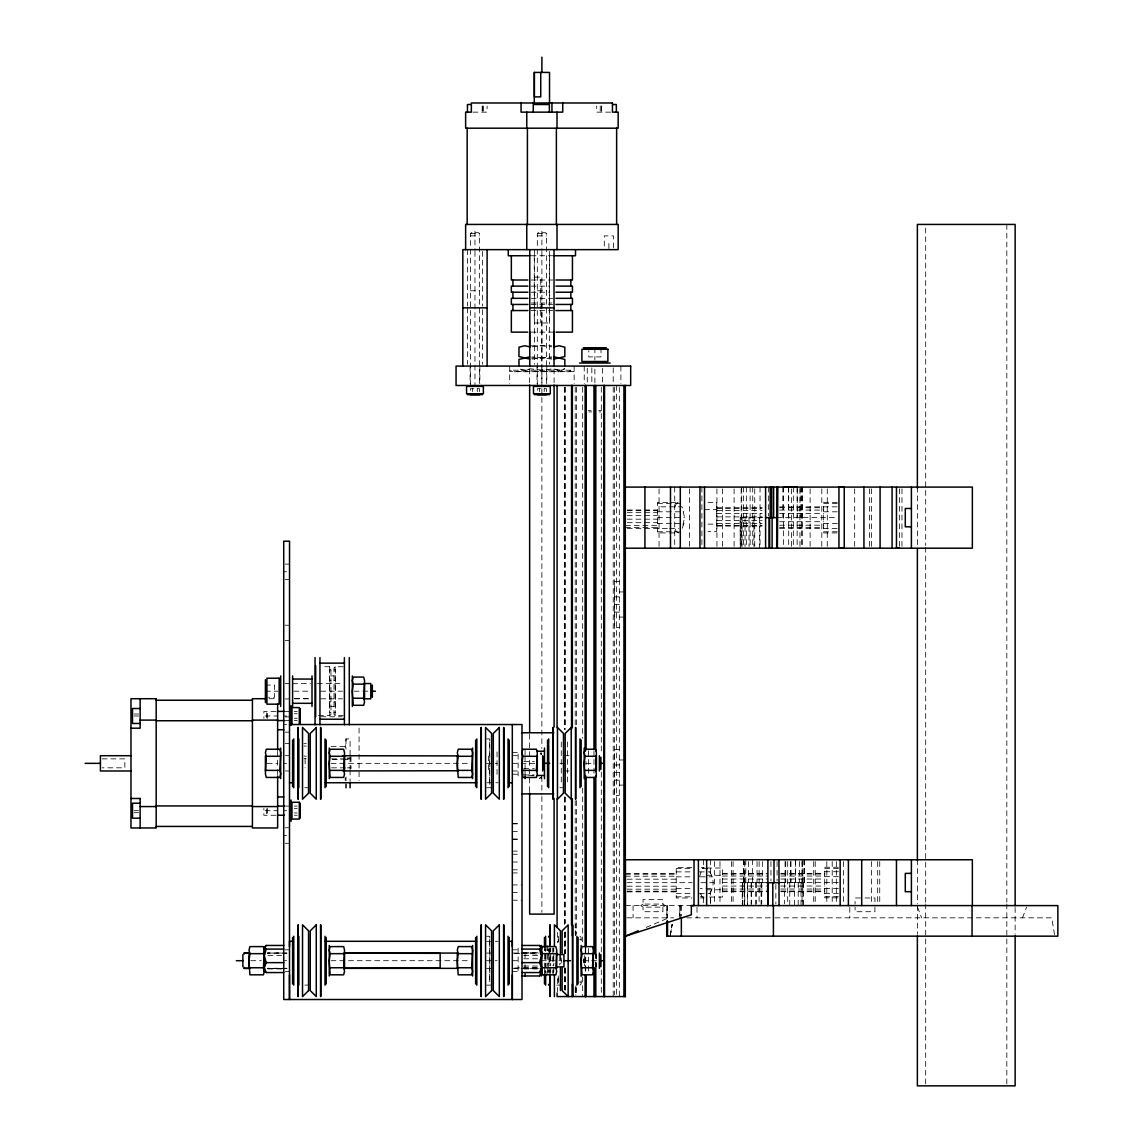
<?xml version="1.0" encoding="UTF-8"?>
<svg xmlns="http://www.w3.org/2000/svg" width="1143" height="1143" viewBox="0 0 1143 1143"><rect width="100%" height="100%" fill="white"/><g stroke="black" fill="none" stroke-linecap="round" stroke-linejoin="round"><path stroke-width="0.75" stroke-dasharray="5 3.75" d="M710.503 902.17L710.503 891.869C715.504 884.568 712.889 874.681 707.26 868.566L700.373 868.566M741.164 488.775L741.164 548.197M741.678 487.089L741.764 548.197M584.259 959.063L584.259 962.363M674.713 487.089L674.713 548.197M683.928 523.494L682.157 528.452L684.543 517.636L682.157 506.82L657.525 506.82M540.753 754.38L541.339 752.866M584.416 957.377L584.687 955.591M670.441 934.488L672.098 924.487L670.027 936.16M670.269 936.16L672.198 924.487M595.76 966.778L595.76 954.648M674.713 507.392L676.327 503.52L678.099 502.349L669.527 502.349M699.559 876.838L702.059 868.566L704.145 867.394L700.645 867.394M350.087 755.166L350.087 738.907L346.015 738.907L345.2 747.636M699.273 893.497L709.932 893.497L712.346 888.54L700.288 888.54M709.917 893.497L710.503 891.869L710.503 905.599M541.425 753.08L541.453 754.68M1022.485 917.829L1026.614 907.128M540.425 777.226L539.567 778.583L541.453 777.169M343.243 666.74L335.17 666.74L333.999 667.912L333.999 714.446L335.17 715.618L343.243 715.618M470.387 385.477L470.387 233.629L471.302 232.715L478.631 232.715L479.546 233.629L479.546 385.477M537.31 385.477L537.31 233.629L538.224 232.715L545.554 232.715L546.483 233.629L546.483 385.477M318.454 715.618L329.755 715.618L330.941 714.446L330.941 667.912L329.755 666.74L321.683 666.74M579.958 985.152L581.144 983.98L581.144 975.836M643.038 904.07L640.737 905.599L643.038 907.128L662.897 907.128L665.183 905.599L662.897 904.07L643.038 904.07L643.038 899.498L662.897 899.498L662.897 904.07M676.327 503.52L678.099 502.349M669.527 532.924L678.099 532.924L679.871 531.752M561.756 370.203L564.828 368.775L559.098 370.203L553.355 368.775L541.896 370.203L530.423 368.775L524.694 370.203L518.965 368.775L522.037 370.203M646.209 927.387L666.912 918.615L666.912 905.599L666.983 917.829M527.409 369.861L528.852 369.418M532.038 346.843L541.896 345.757L551.755 346.843M532.038 359.059L551.755 356.902M303.952 743.693L306.253 743.593M514.664 968.007L539.31 967.421M286.936 968.292L267.333 968.321L286.907 968.35M472.902 112.143L487.089 112.143L487.089 106.042M610.691 112.143L596.703 112.143L596.703 106.042M470.387 233.629L479.546 233.629M537.31 233.629L546.483 233.629M470.33 235.887L479.503 235.887M537.31 235.887L546.483 235.887M531.052 255.746L552.726 255.746M534.41 277.135L540.739 277.135L540.739 308.867M531.052 280.006L552.726 280.006M531.052 286.121L549.212 286.121M470.387 290.765L479.546 290.765M537.31 290.765L546.483 290.765M531.052 292.222L549.212 292.222M531.052 298.337L552.726 298.337M531.266 303.038L551.883 303.038M531.052 304.452L552.583 304.452M531.052 310.553L552.726 310.553M531.052 332.142L552.726 332.142M531.309 345.757L551.826 345.757M531.309 357.988L551.826 357.988M588.274 410.38L591.074 410.38M598.718 410.38L601.504 410.38M588.788 411.909L591.831 411.909M599.218 411.909L601.004 411.909M667.812 502.349L657.525 502.349L657.525 532.924L667.812 532.924M708.003 502.349L716.732 502.349L716.732 531.395L708.003 531.395M837.247 502.349L823.66 502.349L823.66 532.924L837.247 532.924M657.525 503.52L679.871 503.52M823.66 503.52L837.247 503.52M779.597 506.935L838.948 506.835M716.732 507.692L762.11 507.692M779.597 507.749L823.66 507.749M716.732 508.392L762.11 508.392M704.502 509.607L716.732 509.607M627.236 509.992L657.525 509.992M779.597 510.078L823.66 510.078M716.732 510.392L762.11 510.392M627.236 510.692L657.525 510.692M657.525 511.793L683.928 511.793M823.66 511.793L837.247 511.793M627.236 512.678L657.525 512.678M716.732 513.364L762.11 513.364M779.597 513.55L823.66 513.55M627.236 515.65L657.525 515.65M716.732 516.879L762.11 516.879M657.525 517.636L684.543 517.636M740.25 517.622L740.25 548.197L740.178 517.622L765.767 517.622M776.84 517.65L837.247 517.636M627.236 519.165L657.525 519.165M716.732 520.379L762.11 520.379M779.597 521.737L823.66 521.737M627.236 522.68L657.525 522.68M716.732 523.365L762.11 523.365M657.525 523.494L683.928 523.494M823.66 523.494L838.948 523.494M708.003 524.137L716.732 524.137M716.732 525.351L762.11 525.351M779.597 525.209L823.66 525.209M625.45 525.651L657.525 525.651M716.732 526.051L762.11 526.051M779.597 527.523L823.66 527.523M625.45 527.637L657.525 527.637M627.236 528.337L668.084 528.452M669.627 528.452L678.628 528.452M779.597 528.337L838.948 528.452M657.525 531.752L678.156 531.752M823.66 531.766L837.247 531.766M285.193 564.113L289.536 564.113M283.735 571.757L286.636 571.757M285.193 579.401L289.536 579.401M619.335 581.587L614.448 581.587L614.448 627.421L619.335 627.421M619.335 591.931L623.621 591.931M614.448 596.86L622.092 596.86M614.448 604.504L622.092 604.504M614.448 612.134L622.092 612.134M619.335 617.077L623.621 617.077M285.193 625.221L289.536 625.221M285.193 640.509L289.536 640.509M330.941 669.798L329.427 669.798L329.427 712.575L330.941 712.575M333.999 669.798L335.528 669.798L335.528 712.575L333.999 712.575M330.941 675.899L333.999 675.899M329.427 680.499L330.941 680.499M333.999 680.499L335.528 680.499M285.193 683.414L289.536 683.414M292.594 683.728L310.61 683.543M317.368 683.543L342.486 683.543M265.405 685.071L274.577 685.071L274.577 697.287L268.462 697.287M265.405 691.186L277.892 691.186M293.922 691.186L310.224 691.186M320.654 691.186L342.529 691.186M354.087 691.186L368.789 691.186M269.234 698.716L277.635 698.716M294.365 698.63L310.239 698.63M285.193 698.944L289.536 698.944M294.68 698.816L310.61 698.816M320.769 698.816L342.486 698.816M329.427 701.873L330.941 701.873M333.999 701.873L335.528 701.873M330.941 706.46L333.999 706.46M275.949 711.403L263.876 711.403L263.876 718.275M285.193 711.403L289.536 711.403M294.294 711.417L297.266 711.417M294.294 713.703L297.266 713.703M134.031 714.004L138.603 714.004M134.031 715.989L138.603 715.989M265.09 715.989L277.635 715.989M283.735 715.989L286.636 715.989M320.983 716.775L342.2 716.775M285.193 716.89L289.536 716.89M294.294 718.275L297.266 718.275M285.193 720.576L291.065 720.576M294.294 720.561L297.266 720.561M283.735 724.533L286.636 724.533M285.193 732.163L289.536 732.163M486.504 738.892L489.733 738.892L489.733 787.77M285.193 743.479L289.536 743.479M331.156 746.393L345.2 746.393M619.335 749.637L614.448 749.637L614.448 795.471L619.335 795.471M512.307 752.423L520.394 752.423M285.193 755.694L289.536 755.694M512.307 755.694L520.851 755.694M563.97 755.694L569.285 755.694M346.643 758.038L350.087 758.038M102.156 758.866L124.858 758.866L124.858 767.825L102.156 767.825M331.57 758.866L345.672 758.866M347.429 758.866L350.958 758.866M332.27 759.638L341.185 759.638M342.957 759.638L350.087 759.638M619.335 759.981L623.621 759.981M523.765 761.395L534.31 761.395M267.148 763.338L277.635 763.338M283.735 763.338L286.636 763.338M330.999 763.338L470.416 763.338M486.432 763.338L497.105 763.338M512.307 763.338L536.01 763.338M559.927 763.338L565.271 763.338M585.945 763.338L594.674 763.338M614.448 764.91L622.092 764.91M331.57 767.825L345.672 767.825M347.429 767.825L350.958 767.825M523.765 768.653L534.31 768.653M285.193 770.968L289.536 770.968M512.307 770.968L520.851 770.968M563.97 770.968L569.285 770.968M614.448 772.554L622.092 772.554M512.307 774.24L520.394 774.24M523.765 774.954L534.31 774.954M533.895 775.468L525.066 775.468L525.066 770.968M614.448 780.183L622.092 780.183M487.061 782.741L498.048 782.726M619.335 785.112L623.621 785.112M304.867 787.698L307.867 787.698M486.504 787.77L490.918 787.698M559.813 787.698L562.813 787.698M285.193 806.086L291.065 806.101M294.294 806.101L297.266 806.101M294.294 808.387L297.266 808.387M134.031 810.701L138.603 810.701M265.09 810.673L277.635 810.701M283.735 810.673L286.636 810.673M134.031 812.687L138.603 812.687M294.294 812.959L297.266 812.959M275.949 815.259L263.876 815.288L263.876 808.415M294.294 815.245L297.266 815.245M512.307 823.674L520.394 823.674M512.307 823.832L520.394 823.832M285.193 827.775L289.536 827.775M512.307 831.461L520.394 831.461M283.735 835.533L286.636 835.533M512.307 839.105L520.394 839.105M512.307 839.262L520.394 839.262M285.193 843.291L289.536 843.291M512.307 851.121L520.394 851.121M512.307 854.235L520.394 854.235M512.307 862.022L520.394 862.022M838.448 867.251L824.732 867.251L824.732 897.826L838.448 897.826M691.929 867.394L676.227 867.394L676.227 897.969L691.929 897.969M706.645 868.008L722.39 868.008L722.39 897.055L708.389 897.055M824.732 868.409L838.448 868.409M676.227 868.566L691.758 868.566M512.307 869.809L520.394 869.809M824.732 871.723L838.448 871.723M676.227 871.88L692.201 871.88M699.273 871.88L709.932 871.88M512.307 872.923L520.394 872.923M625.45 873.509L676.227 873.509M722.39 873.352L767.896 873.352M780.812 873.352L824.732 873.352M625.45 874.209L676.227 874.209M722.39 874.052L766.153 874.052M780.812 874.052L824.732 874.052M706.645 875.281L722.39 875.281M722.39 876.052L767.896 876.052M780.812 876.038L824.732 876.038M625.45 876.195L676.227 876.195M676.227 876.838L691.715 876.838M700.288 876.838L712.346 876.838M824.732 876.681L838.448 876.681M627.193 879.181L676.227 879.181M722.39 879.024L767.896 879.024M780.812 879.024L824.732 879.024M722.39 882.539L767.896 882.539M780.812 882.525L838.448 882.539M627.193 882.682L692.144 882.682M700.93 882.682L713.289 882.682M766.253 882.682L742.236 882.696L742.236 903.842M778.754 882.696L804.572 882.682L804.572 861.536M512.307 884.939L522.008 884.939M722.39 886.054L767.896 886.054M780.812 886.039L824.732 886.039M627.193 886.196L676.227 886.196M824.732 888.382L838.448 888.382M676.227 888.54L691.715 888.54M627.193 889.168L676.227 889.168M722.39 889.025L766.153 889.025M780.812 889.025L824.732 889.025M706.645 889.797L722.39 889.797M722.39 891.011L767.896 891.011M780.812 891.011L824.732 891.011M627.193 891.169L676.227 891.169M627.193 891.869L676.227 891.869M722.39 891.711L767.896 891.711M780.812 891.711L824.732 891.711M512.307 892.583L520.394 892.583M676.227 893.497L692.201 893.497M824.732 893.34L838.448 893.34M676.227 896.812L691.758 896.812M700.373 896.812L703.831 896.812M824.732 896.655L838.448 896.655M700.645 897.969L704.145 897.969L702.059 896.812L700.559 893.497L702.073 896.812M860.508 897.969L855.078 897.969L855.078 904.07M865.008 897.969L874.938 897.969L874.938 904.07M512.307 900.213L522.008 900.213M625.521 905.599L690.643 905.599M626.978 917.829L673.598 917.829M686.6 917.829L773.411 917.829M774.983 917.829L1051.731 917.829L1054.789 936.16M486.504 936.274L489.733 936.274L489.733 985.152M579.615 939.317L581.144 939.317M486.589 941.303L498.048 941.303M285.193 949.804L289.536 949.804M512.307 949.804L520.394 949.804M544.482 950.019L546.011 950.019M547.54 950.019L549.069 950.019M523.765 952.49L537.824 952.49M267.633 953.076L284.293 953.062M286.907 953.076L267.319 953.076L286.936 953.133M486.346 953.076L493.462 953.076M512.307 953.076L539.182 953.076M267.933 955.377L281.978 955.377M523.765 955.377L537.824 955.377M523.765 958.777L537.824 958.777M250.774 960.706L261.247 960.706M283.735 960.706L286.636 960.706M330.999 960.706L470.416 960.706M486.432 960.706L497.105 960.706M512.307 960.706L520.708 960.706M541.425 960.706L561.713 960.706M582.887 960.706L597.36 960.706M523.765 966.035L537.824 966.035M523.78 968.164L537.896 968.164M486.346 968.35L493.462 968.35M512.307 968.35L539.182 968.35M267.933 968.935L281.978 968.935M523.765 968.935L537.824 968.935M285.193 971.621L289.536 971.621M512.307 971.621L520.394 971.621M544.482 971.393L546.011 971.393M547.54 971.393L549.069 971.393L549.069 945.59M579.615 982.094L581.144 982.094M304.867 985.08L307.867 985.08M486.504 985.152L490.918 985.08M556.755 985.08L559.756 985.08M521.451 953.019L538.124 953.033M267.633 968.378L284.293 968.392M514.664 953.419L539.31 954.005M306.253 756.28L303.952 755.994M306.238 758.838L303.952 758.209M551.755 359.059L532.038 356.902M555.669 369.675L557.755 370.118M678.099 532.924L676.327 531.752L674.713 527.88M579.958 936.274L581.144 937.446L581.144 943.032M540.425 752.837L541.01 754.094M917.515 907.128L921.658 917.829M584.687 965.835L584.416 964.049M1015.141 907.499L1015.141 934.26M1006.826 224.428L1006.826 902.156M1006.826 903.942L1006.826 1084.064M925.687 228L925.687 545.454M925.687 547.24L925.687 902.156M925.687 903.942L925.687 1084.064M917.372 487.089L917.372 546.454M917.372 859.765L917.372 903.842M917.372 905.599L917.372 934.16M901.97 488.833L901.97 546.454M899.47 488.833L899.47 546.454M879.739 861.536L879.739 903.842M877.681 861.536L877.681 905.599M874.938 907.128L874.938 911.714L855.078 911.714L855.078 907.128M871.595 861.508L871.595 903.842M871.423 488.833L871.423 548.197M869.509 488.833L869.509 546.454M854.678 488.833L854.678 546.454M849.792 907.342L849.792 917.829M843.377 861.536L843.377 903.842M836.319 861.536L836.319 903.842M832.204 861.536L832.204 903.842M827.275 488.833L827.275 546.454M826.818 861.536L826.818 905.599M821.803 488.833L821.803 546.454M815.23 861.536L815.23 903.842M813.716 861.536L813.716 903.842M810.116 488.833L810.116 546.454M804.329 859.765L804.329 882.696M804.272 859.765L804.272 882.696M803.986 859.765L803.986 882.682M803.358 882.696L803.358 905.599M802.843 882.696L802.757 905.599M802.443 861.536L802.443 882.696M802.286 487.089L802.286 548.197M802.243 859.765L802.243 882.682M802.057 487.089L802.057 517.65M802.029 861.536L802.029 905.599M801.686 487.089L801.7 548.197M801.029 882.696L801.029 905.599M800.229 487.089L800.229 517.65M799.957 488.775L799.957 548.197M799.428 861.536L799.471 882.696M798.2 882.696L798.2 905.599M797.271 488.79L797.271 517.65M797.128 487.089L797.128 548.197M795.628 859.765L795.628 882.682M795.485 861.536L795.485 882.696M794.399 882.696L794.399 905.599M793.328 487.075L793.328 548.197M791.485 488.833L791.485 548.197M790.999 861.536L790.999 882.682M790.627 861.536L790.627 882.696M789.77 882.696L789.77 905.599M788.699 487.075L788.699 548.197M788.413 487.089L788.413 517.65M787.698 861.536L787.698 903.842M785.712 861.536L785.712 882.682M785.07 861.536L785.07 882.696M784.484 882.696L784.484 903.842M783.412 487.075L783.426 546.497M782.855 487.089L782.855 517.65M777.083 861.536L777.083 880.91M775.854 884.453L775.854 903.842M770.953 861.536L770.953 880.91M768.668 487.075L768.668 515.936M762.324 861.536L762.324 882.682M761.738 882.682L761.738 903.842M761.095 882.696L761.095 905.599M760.038 487.075L760.038 548.197M759.452 517.622L759.452 548.197M759.109 861.536L759.109 903.842M757.037 861.536L757.037 882.682M756.195 882.682L756.195 903.842M755.823 882.696L755.823 905.599M754.751 488.775L754.751 548.197M753.894 517.622L753.894 546.497M752.737 487.089L752.737 546.454M752.408 859.765L752.408 882.682M751.322 882.682L751.322 903.842M751.194 882.696L751.194 905.599M750.122 487.075L750.122 548.197M749.036 517.622L749.036 546.497M748.608 861.536L748.608 882.682M746.322 487.075L746.322 548.197M745.793 859.765L745.793 882.682M745.036 517.622L745.036 546.497M744.779 861.536L744.779 903.842M744.564 882.696L744.564 905.599M744.364 882.682L744.364 905.599M743.964 859.765L744.05 882.682M743.493 487.075L743.493 548.197M743.464 859.765L743.464 882.682M742.821 882.696L742.821 905.599M742.479 882.682L742.536 905.599M742.078 517.622L742.078 546.497M734.106 488.833L734.106 546.454M733.092 861.536L733.092 903.842M731.577 861.536L731.577 903.842M722.419 488.833L722.419 546.454M719.99 861.536L719.99 903.842M716.932 488.833L716.932 546.454M714.604 861.536L714.604 903.842M710.503 859.765L710.503 873.509M703.431 859.765L703.431 867.666M703.431 897.712L703.431 905.599M701.888 487.089L701.888 548.197M697.016 907.342L697.016 917.829M689.529 488.833L689.529 548.197M681.357 905.599L681.357 916.072M680.656 905.599L680.656 917.829M679.771 915.314L679.771 905.599L679.642 918.586M667.212 905.599L667.212 917.829M662.897 907.128L662.897 911.714L643.038 911.714L643.038 907.128M659.054 488.833L659.054 546.454M633.079 905.599L633.079 917.829M620.892 366.074L620.892 383.719M619.335 387.263L619.335 996.567M616.463 385.477L616.463 994.781M614.563 387.263L614.563 994.781M613.448 247.917L613.448 235.887L604.29 235.887L604.29 247.917M613.219 367.846L613.219 385.477M613.219 387.263L613.219 996.567M608.876 243.53L608.876 249.645M602.532 368.289L602.532 382.319M601.632 106.042L601.632 112.143M601.389 106.042L601.389 112.143M601.304 387.263L601.304 754.266M601.304 772.082L601.304 952.019M601.304 969.835L601.304 996.567M601.004 347.758L601.004 356.916L588.788 356.916L588.788 350.801M600.232 106.042L600.232 112.143M596.417 954.091L596.417 967.321M595.803 953.805L595.803 968.05M594.889 347.758L594.889 360.231M594.889 369.132L594.889 383.391M593.974 750.708L593.974 773.868M591.831 367.846L591.831 385.477M588.474 750.708L588.474 775.64M588.474 948.461L588.474 973.407M587.259 368.289L587.259 382.319M585.916 761.395L585.916 764.953M585.73 948.461L585.73 973.407M585.602 948.461L585.602 973.407M585.273 948.461L585.273 973.407M584.23 366.074L584.23 383.719M584.202 958.077L584.202 963.349M583.587 959.148L583.587 962.706M582.673 387.263L582.673 738.235M582.673 788.113L582.673 943.118M582.673 976.965L582.673 996.567M576.558 387.263L576.558 725.762M576.558 800.586L576.558 934.202M576.558 987.652L576.558 994.781M575.801 935.545L575.5 924.816L575.5 935.331M575.801 985.88L575.801 995.096M575.5 987.523L575.5 994.196M575.215 387.263L575.215 725.762M575.215 800.586L575.215 934.202M575.215 987.652L575.215 994.781M574.143 366.074L574.143 383.719M570.071 370.203L570.071 371.732L513.707 371.732L513.707 370.203M567.399 741.936L567.399 784.727M565.256 387.263L565.256 729.32M565.256 797.028L565.256 923.515M565.256 932.431L565.256 953.805M565.256 968.05L565.256 989.438M565.185 931.859L565.185 953.305M565.185 968.121L565.185 990.581M564.799 387.263L564.799 729.32M564.799 797.028L564.799 923.515M564.799 932.431L564.799 953.805M564.799 968.05L564.799 989.438M564.342 387.263L564.342 729.32M564.456 797.028L564.342 925.301M564.456 932.431L564.456 953.805M564.456 968.05L564.456 989.438M561.284 741.936L561.284 784.727M561.284 957.948L561.284 964.863M560.441 954.791L560.441 963.806M559.756 954.691L559.756 964.863M558.57 936.274L558.57 943.432M558.57 977.994L558.57 985.152M558.084 370.203L558.084 371.732M558.227 939.317L558.227 942.189M558.227 975.836L558.227 982.094M557.47 932.474L557.47 942.761M557.47 978.665L557.47 991.795M554.098 368.946L554.112 385.477M553.798 948.533L553.798 951.462M553.798 954.405L553.798 965.435M553.798 967.021L553.798 972.893M553.183 947.961L553.183 951.419M553.183 956.062L553.183 965.364M553.183 970.007L553.183 973.465M552.883 948.061L552.883 965.621M552.883 969.921L552.883 973.365M550.74 948.533L550.74 951.462M550.74 954.405L550.74 965.435M550.74 967.021L550.74 972.893M550.126 947.961L550.126 951.419M550.126 956.062L550.126 965.364M550.126 970.007L550.126 973.465M549.826 948.061L549.826 965.621M549.826 969.921L549.826 973.365M549.526 255.746L549.526 305.281M549.526 307.053L549.526 322.969L534.252 322.969L534.252 307.053M549.354 251.403L549.354 306.095M549.354 309.624L549.354 364.317M548.697 948.49L548.697 951.433M548.697 954.391L548.697 967.035M548.697 969.978L548.697 972.936M547.54 945.59L547.54 966.435M547.54 968.35L547.54 975.836M546.797 366.074L546.797 383.719M546.468 391.678L546.468 388.706L537.324 388.706L537.324 391.678M546.011 945.59L546.011 975.836M545.64 948.49L545.64 951.433M545.64 954.391L545.64 967.035M545.64 969.978L545.64 972.936M544.482 945.59L544.482 966.735M544.482 968.35L544.482 975.836M544.182 388.706L544.182 391.678M541.896 231.186L541.896 250.503M541.896 251.403L541.896 385.477M541.868 303.038L541.868 367.174M541.868 368.946L541.868 386.763M541.868 388.549L541.868 395.678M541.868 397.464L541.868 748.494M541.868 776.426L541.868 794.756M541.868 796.528L541.868 912.328M541.425 776.568L541.425 778.612M540.739 310.625L540.739 322.969M539.61 388.706L539.61 391.678M537.024 366.074L537.024 383.719M534.438 249.645L534.438 364.317M534.252 255.746L534.252 305.281M529.652 368.946L529.652 383.205M529.652 734.177L529.652 792.142M525.694 370.203L525.694 371.732M525.066 750.108L525.066 754.751M525.066 755.694L525.066 769.396M525.066 952.619L525.066 960.706M525.066 964.663L525.066 968.807M518.122 754.123L518.122 775.94M518.122 948.104L518.122 973.307M509.692 366.074L509.692 383.719M497.034 751.88L497.034 774.797M489.39 741.936L489.39 784.727M489.39 939.317L489.39 982.094M488.504 755.952L488.504 770.711M483.56 106.042L483.56 112.143M482.403 106.042L482.403 112.143M482.417 251.403L482.417 306.095M482.417 309.624L482.417 364.317M482.16 106.042L482.16 112.143M479.86 366.074L479.86 383.719M479.546 391.678L479.546 388.706L470.387 388.706L470.387 391.678M477.26 388.706L477.26 391.678M474.959 231.186L474.959 250.503M474.959 251.403L474.959 385.477M472.673 388.706L472.673 391.678M470.087 366.074L470.087 383.719M467.516 249.645L467.516 306.095M467.516 307.853L467.516 364.317M359.073 728.062L359.073 780.969M350.958 756.723L350.958 768.739M350.087 756.623L350.087 769.282M350.087 770.053L350.087 780.912M346.015 738.907L346.015 749.108M346.015 776.926L346.015 780.912M345.2 777.883L345.2 780.298M335.17 666.74L335.17 715.618M329.755 666.74L329.755 715.618M305.124 758.866L305.124 767.825M277.635 751.394L277.635 767.753M277.635 769.525L277.635 774.811M267.533 718.29L267.533 711.403L266.619 712.332L266.619 718.59M267.533 808.387L267.533 815.259L266.619 814.345L266.619 808.844M306.238 746.122A4.601 1.829 0 0 1 303.938 745.879M511.25 370.203L509.692 371.389L574.1 371.389L572.543 370.203L511.25 370.203M747.393 905.599L747.393 882.696L747.336 905.599"/><path stroke-width="1.5" d="M289.493 974.822L289.493 999.511L289.536 541.211L283.735 541.211L283.735 999.511L522.008 999.511L522.008 724.533L289.536 724.533M289.493 946.604L289.493 941.303L293.065 941.303M512.307 974.822L512.307 999.511L512.307 724.533M512.307 946.604L512.307 941.303L508.749 941.303M694.044 859.765L694.001 905.599L691.344 905.599L691.344 914.786L625.521 936.16L625.45 859.765L972.364 859.765L972.364 905.599M769.068 517.65L769.068 548.197L771.725 548.197M767.867 882.682L767.753 905.599L767.753 882.682M283.735 949.09L266.176 949.09L264.304 955.862L266.176 962.635L264.304 967.607L266.176 972.564L283.735 972.564M522.008 972.564L539.567 972.564L541.453 967.607L539.567 962.635L541.453 955.862L539.567 949.09L522.008 949.09M264.333 956.648L264.333 967.021M541.425 955.077L541.425 945.432M541.425 967.021L541.425 956.648M264.333 968.178L264.304 971.15M283.735 945.461L266.176 945.461L264.333 947.061L264.333 955.077M266.29 756.28L265.405 773.911L266.29 777.44L279.806 777.44L280.692 773.911L279.806 770.382L280.692 752.751L279.806 749.222L266.29 749.222L265.405 752.751L266.29 756.28L279.806 756.28M249.903 953.662L249.017 960.706L249.903 974.822L263.419 974.822L264.304 971.293L263.419 967.764L264.304 950.133L263.419 946.604L249.903 946.604L249.017 950.133L249.903 953.662L263.419 953.662M330.141 756.28L329.255 763.338L330.141 777.44L343.657 777.44L344.529 773.911L343.657 770.382L344.529 752.751L343.657 749.222L330.141 749.222L329.255 752.751L330.141 756.28L343.657 756.28M353.216 684.128L352.33 691.186L353.216 705.288L363.674 705.288L364.56 701.759L363.674 698.244L364.56 680.599L363.674 677.07L353.216 677.07L352.33 680.599L353.216 684.128L363.674 684.128M330.141 953.662L329.255 960.706L330.141 974.822L343.657 974.822L344.529 971.293L343.657 967.764L344.529 950.133L343.657 946.604L330.141 946.604L329.255 950.133L330.141 953.662L343.657 953.662M458.2 756.28L457.314 763.338L458.2 777.44L471.716 777.44L472.588 773.911L471.716 770.382L472.588 752.751L471.716 749.222L458.2 749.222L457.314 752.751L458.2 756.28L471.716 756.28M458.2 953.662L457.314 960.706L458.2 974.822L471.716 974.822L472.588 971.293L471.716 967.764L472.588 950.133L471.716 946.604L458.2 946.604L457.314 950.133L458.2 953.662L471.716 953.662M522.894 756.28L522.008 763.338L522.894 777.44L536.41 777.44L537.296 773.911L536.41 770.382L537.296 752.751L536.41 749.222L522.894 749.222L522.008 752.751L522.894 756.28L536.41 756.28M585.087 756.28L584.202 763.338L585.087 777.44L595.546 777.44L596.417 773.911L595.546 770.382L596.417 752.751L595.546 749.222L585.087 749.222L584.202 752.751L585.087 756.28L595.546 756.28M542.339 953.662L541.453 960.706L542.339 974.822L555.855 974.822L556.727 971.293L555.855 967.764L556.727 950.133L555.855 946.604L542.339 946.604L541.453 950.133L542.339 953.662L555.855 953.662M582.03 953.662L581.144 960.706L582.03 974.822L592.488 974.822L593.36 971.293L592.488 967.764L593.36 950.133L592.488 946.604L582.03 946.604L581.144 950.133L582.03 953.662L592.488 953.662M541.339 972.15L539.567 975.965L522.008 975.965M264.304 971.036L266.176 972.564M539.567 949.09L541.453 946.99M541.453 971.036L539.567 972.564M541.425 974.35L539.567 975.965M265.833 690.343L265.833 692.015M265.833 696.458L265.833 697.287M265.319 946.818L266.176 945.461M470.387 394.649L479.546 394.649M537.324 394.649L546.468 394.649M594.06 348.186L595.732 348.186M600.161 348.186L601.004 348.186M625.521 936.16L638.251 930.759M554.169 346.843L559.098 345.757L564.828 347.186L564.828 356.545L554.169 359.059M529.623 356.902L518.965 359.416L518.965 365.646M556.912 966.992L563.956 966.821L563.956 954.605L556.912 954.434M777.411 548.197L777.84 487.089M777.84 548.197L776.697 548.197L776.84 487.089M625.45 548.197L972.364 548.197L972.364 487.089L625.45 487.089M342.943 770.925L458.329 770.753M244.173 968.35L249.517 968.35L244.173 968.35L244.173 967.321M343.943 968.221L440.155 968.092L440.155 953.333L343.943 953.205L457.857 953.076M471.173 104.513L467.444 104.513L467.444 112.143M534.41 104.513L549.369 104.513L549.369 112.143M612.605 104.513L616.348 104.513L616.348 112.143M529.952 255.746L508.278 255.746L508.278 249.645M553.841 255.746L575.5 255.746L575.5 249.645M527.909 280.006L511.335 280.006L511.335 255.746M555.884 280.006L572.443 280.006L572.443 255.746M527.909 286.121L511.335 286.121L511.335 292.222L527.909 292.222M555.884 286.121L572.443 286.121L572.443 292.222L555.884 292.222M527.909 298.337L511.335 298.337L511.335 304.452L527.909 304.452M555.884 298.337L572.443 298.337L572.443 304.452L555.884 304.452M462.829 307.853L487.104 307.853M529.766 307.853L554.026 307.853M527.909 310.553L511.335 310.553L511.335 332.142L527.695 332.142M555.884 310.553L572.443 310.553L572.443 332.142L556.098 332.142M583.43 347.758L606.347 347.758M579.615 363.031L610.176 363.031M467.487 394.649L482.446 394.649M534.41 394.649L549.383 394.649M783.412 487.075L797.128 487.089L793.328 487.075M911.4 508.478L905.285 508.478L905.285 526.809L911.4 526.809M765.467 517.622L776.84 517.65M319.954 663.14L344.386 663.14M292.594 679.056L312.01 679.056M363.731 683.543L370.818 683.543L370.818 698.816L363.731 698.816M265.833 685.071L265.833 685.914M372.347 691.186L375.404 691.186M353.216 698.244L363.674 698.244M265.862 698.716L252.417 698.716L252.417 827.961L277.635 827.961L277.635 775.997M156.177 700.245L252.417 700.245M292.594 703.316L312.01 703.316M140.132 708.503L132.502 708.503L132.502 723.462L140.132 723.462M277.62 711.403L284.35 711.403M319.954 719.218L344.386 719.218M140.132 720.104L156.177 720.104M252.417 720.104L277.635 720.104M277.62 720.576L284.35 720.576M156.177 720.747L252.417 720.747M130.974 728.205L140.132 728.205L140.132 698.716M277.635 729.734L283.735 729.734M522.008 732.777L553.784 732.777M537.424 751.194L544.482 751.194M130.974 755.709L100.413 755.709L100.413 770.982L130.974 770.982M85.139 763.338L100.413 763.338M543.854 763.338L549.712 763.338M600.918 763.338L603.975 763.338M266.29 770.382L279.806 770.382M330.141 770.382L343.657 770.382M458.2 770.382L471.716 770.382M522.894 770.382L536.41 770.382M585.087 770.382L595.546 770.382M537.424 775.468L544.482 775.468M289.465 782.712L293.037 782.712M325.183 782.741L476.66 782.726M508.749 782.741L512.307 782.741M522.008 793.885L553.784 793.885M277.635 796.957L283.735 796.957M130.974 798.486L140.132 798.486M140.132 803.215L132.502 803.215L132.502 818.174L140.132 818.174M156.177 805.944L252.417 805.944M277.62 806.101L284.35 806.101M140.132 806.572L156.177 806.572M252.417 806.572L277.635 806.572M277.62 815.259L284.35 815.259M156.177 826.432L252.417 826.432M911.4 873.366L905.285 873.366L905.285 891.697L911.4 891.697M766.839 882.696L778.94 882.696M690.615 905.599L1057.861 905.599L1057.861 936.16L666.983 936.16L667.112 921.158M325.141 941.303L476.66 941.303M522.008 945.461L539.567 945.461L541.425 947.061M244.173 953.076L249.517 953.076L244.173 953.076L244.173 954.091M236.358 960.706L242.887 960.706M563.956 960.706L570.5 960.706M600.918 960.706L603.975 960.706M266.176 962.635L283.735 962.635M522.008 962.635L539.567 962.635M249.903 967.764L263.419 967.764M330.141 967.764L343.657 967.764M458.2 967.764L471.716 967.764M542.339 967.764L555.855 967.764M582.03 967.764L592.488 967.764M343.886 968.35L457.857 968.35M625.45 996.567L557.084 996.567L557.084 992.996M899.47 548.197L896.469 548.197L896.469 487.089M342.943 755.737L458.329 755.909M529.623 346.843L524.694 345.757L518.965 347.186L518.965 356.545L529.623 359.059M554.169 356.902L564.828 359.416L564.828 365.646M589.617 348.186L588.788 348.186M266.176 949.09L264.333 947.476M539.567 945.461L540.425 946.818M541.425 968.178L541.425 975.993M1015.141 905.713L1015.141 224.428L917.372 224.428L917.372 488.218M1015.141 936.031L1015.141 1085.85L917.372 1085.85L917.372 935.946M972.064 905.599L972.064 936.16M917.372 548.826L917.372 860.736M911.4 487.089L911.4 548.197M911.4 859.765L911.4 905.599M896.469 859.765L896.469 905.599M892.083 487.089L892.083 548.197M880.081 487.089L880.081 548.197M863.937 487.089L863.937 548.197M861.708 859.765L861.708 905.599M848.406 859.765L848.406 905.599M840.162 859.765L840.162 905.599M778.94 859.765L779.055 905.599M774.011 859.765L774.011 882.682M773.625 487.089L773.625 517.65M773.411 905.599L773.411 936.16M772.797 882.696L772.797 905.599M772.111 517.65L772.111 548.197M771.725 517.622L771.725 487.075L770.182 487.089L770.182 517.622M769.653 517.622L769.653 548.197M767.896 859.765L767.896 905.599M765.61 487.089L765.596 548.197M706.645 859.765L706.645 905.599M704.502 487.089L704.502 548.197M699.959 487.089L699.959 548.197M698.402 859.765L698.402 905.599M681.357 917.829L681.357 936.16M680.285 487.089L680.285 548.197M670.484 487.089L670.484 548.197M667.526 921.158L667.526 936.16M667.198 921.158L667.212 936.16M644.923 487.089L644.923 548.197M625.321 385.477L625.321 859.379M625.321 935.988L625.321 996.567M624.992 487.032L624.992 385.477L625.035 996.567L624.992 935.988M624.992 547.597L624.992 859.379M623.921 385.477L623.921 996.567M616.634 128.187L616.634 224.428M604.518 385.477L604.518 996.567M604.061 385.477L604.176 996.567M603.875 385.477L603.875 996.567M600.918 757.223L600.918 769.439M600.918 954.605L600.918 966.821M599.389 755.694L599.389 770.968M599.389 953.076L599.389 968.35M596.417 755.694L596.417 770.968M595.803 385.477L595.803 750.708M595.803 775.64L595.803 953.805M595.803 968.05L595.803 996.567M594.889 385.477L594.889 748.922M594.889 777.426L594.889 953.805M594.889 968.05L594.889 996.567M593.974 385.477L593.974 748.922M593.974 777.426L593.974 953.805M593.974 968.05L593.974 996.567M593.36 953.076L593.36 968.35M585.916 385.477L585.73 748.922M585.73 777.426L585.916 946.675M585.916 975.179L585.73 996.567M585.602 385.477L585.602 750.708M585.602 775.64L585.602 946.675M585.602 975.179L585.602 996.567M585.273 385.477L585.273 750.708M585.273 775.64L585.273 946.675M585.273 975.179L585.273 996.567M584.202 748.051L584.202 778.612M581.144 740.064L581.144 786.598M581.144 945.432L581.144 975.993M579.958 738.892L579.958 787.77M578.087 937.446L578.087 983.98M576.901 936.274L576.901 985.152M575.801 727.734L575.801 798.928M575.486 727.434L575.486 799.228M572.743 925.116L572.743 996.31M572.443 924.816L572.443 996.61L572.357 984.094M572.357 385.477L572.357 727.548M572.357 798.8L572.357 935.988M571.8 385.477L571.8 727.548M571.8 798.8L571.8 925.301M571.543 385.477L571.543 729.32M571.543 798.8L571.543 925.301M570.857 280.006L570.857 286.121M570.857 292.222L570.857 298.337M570.857 304.452L570.857 310.553M562.742 102.984L562.742 112.143L521.051 112.143L521.051 102.984M562.127 953.305L562.127 930.845L568.157 924.858L568.157 996.567L562.127 990.581L562.127 968.121M560.441 953.305L560.441 930.845L554.412 924.816L554.412 946.218M560.441 968.121L560.441 990.581M557.012 112.143L557.012 128.187M557.012 224.428L557.012 249.645M557.084 385.477L557.084 727.548M557.084 798.8L557.084 927.073M556.727 953.076L556.727 968.35M556.384 128.187L556.384 224.428M554.412 975.193L554.412 996.61M554.098 331.541L554.098 347.572M554.098 384.991L554.098 727.048M554.098 798.314L554.098 914.114L529.652 914.114L529.652 792.971M554.026 249.645L554.026 366.074M553.183 727.434L553.183 799.228M552.883 727.734L552.883 798.928M551.94 102.984L551.94 112.143M550.126 924.816L550.126 946.218M550.126 975.193L550.126 996.61M549.826 925.116L549.826 946.347M549.826 975.079L549.826 996.31M549.526 102.984L549.526 72.423L534.252 72.423L534.252 102.984M548.697 738.892L548.697 787.77M548.697 936.274L548.697 937.103M548.697 984.323L548.697 985.152M547.54 740.064L547.54 786.598M545.64 936.274L545.64 946.804M545.64 974.622L545.64 985.152M544.482 748.051L544.482 778.612M544.482 937.446L544.482 947.476M544.482 973.936L544.482 983.98M543.854 757.223L543.854 769.439M542.696 755.694L542.696 770.968M541.896 57.15L541.896 72.423M540.739 72.423L540.739 96.869L534.41 96.869L534.41 72.423M537.296 755.694L537.296 770.968M533.252 102.984L533.252 112.143M529.766 249.645L529.766 366.074M529.652 331.541L529.652 347.572M529.652 384.991L529.652 732.392M527.409 128.187L527.409 224.428M526.766 112.143L526.766 128.187M526.766 224.428L526.766 249.645M525.066 776.568L525.066 778.612M525.066 973.936L525.066 975.993M512.921 280.006L512.921 286.121M512.921 292.222L512.921 298.337M512.921 304.452L512.921 310.553M509.249 740.064L509.249 786.598M509.249 937.446L509.249 983.98M508.064 738.892L508.064 787.77M508.064 936.274L508.064 985.152M503.906 727.734L503.906 798.928M503.906 925.116L503.906 996.31M503.606 727.434L503.606 799.228M503.606 924.816L503.606 996.61M487.104 249.645L487.104 366.074M481.303 727.434L481.303 799.228M481.303 924.816L481.303 996.61M480.989 727.734L480.989 798.928M480.989 925.116L480.989 996.31M476.817 738.892L476.817 787.77M476.817 936.274L476.817 985.152M475.645 740.064L475.645 786.598M475.645 937.446L475.645 983.98M472.588 748.051L472.588 778.612M472.588 945.432L472.588 975.993M467.158 128.187L467.158 224.428M465.63 249.645L465.63 224.428L618.163 224.428L618.163 249.645L462.829 249.645L462.829 366.074M457.314 755.694L457.314 770.968M457.314 953.076L457.314 968.35M372.347 685.071L372.347 697.287M364.56 683.543L364.56 698.816M352.33 675.899L352.33 706.46M350.087 782.169L350.087 787.784M349.287 657.568L349.287 724.791M346.015 784.298L346.015 787.784M344.529 755.694L344.529 770.968M344.529 953.076L344.529 968.35M344.386 657.568L344.386 724.791M329.255 748.051L329.255 778.612M329.255 945.432L329.255 975.993M326.198 740.064L326.198 786.598M326.198 937.446L326.198 983.98M325.012 738.892L325.012 787.77M325.012 936.274L325.012 985.152M320.854 727.734L320.854 798.928M320.854 925.116L320.854 996.31M320.554 727.434L320.554 799.228M320.554 924.816L320.554 996.61M319.954 657.568L319.954 724.791M315.668 665.583L315.668 716.775M315.054 657.568L315.054 724.791M312.01 675.899L312.01 706.46M300.238 708.503L300.238 723.476M300.238 803.186L300.238 818.159M299.309 724.391L299.309 707.588L291.979 707.588L291.979 724.105M298.852 738.964L298.852 787.698M298.852 936.346L298.852 985.08M298.252 727.434L298.252 799.228M298.252 924.816L298.252 996.61M297.937 727.734L297.937 798.928M297.937 925.116L297.937 996.31M293.765 738.892L293.765 787.77M293.765 936.274L293.765 985.152M292.594 675.899L292.594 706.46M292.594 740.064L292.594 786.598M292.594 937.446L292.594 983.98M291.065 705.66L291.065 725.248M291.065 799.986L291.065 821.374M280.692 675.899L280.692 706.46M280.692 748.051L280.692 778.612M277.635 704.074L277.635 750.108M265.405 679.728L265.405 702.645M265.405 755.694L265.405 770.968M249.017 953.076L249.017 968.35M242.887 954.605L242.887 966.821M140.132 798.357L140.132 827.961M308.553 793.199L302.524 799.228L302.524 727.434L308.553 733.463L308.553 793.199M491.604 793.199L485.575 799.228L485.575 727.434L491.604 733.463L491.604 793.199M308.553 990.581L302.524 996.61L302.524 924.816L308.553 930.845L308.553 990.581M563.499 793.199L557.47 799.228L557.47 727.434L563.499 733.463L563.499 793.199M491.604 990.581L485.575 996.61L485.575 924.816L491.604 930.845L491.604 990.581M316.268 727.477L310.239 733.463L310.239 793.199L316.268 799.186L316.268 727.477M499.32 727.477L493.29 733.463L493.29 793.199L499.32 799.186L499.32 727.477M316.268 924.858L310.239 930.845L310.239 990.581L316.268 996.567L316.268 924.858M571.214 727.477L565.185 733.463L565.185 793.199L571.214 799.186L571.214 727.477M499.32 924.858L493.29 930.845L493.29 990.581L499.32 996.567L499.32 924.858M612.434 102.984L471.359 102.984L471.359 112.143L465.63 112.143L465.63 128.187L618.163 128.187L618.163 112.143L612.434 112.143L612.434 102.984M607.876 349.272L581.901 349.272L581.901 361.502L607.876 361.502L607.876 349.272M630.679 366.074L456.057 366.074L456.057 385.477L630.679 385.477L630.679 366.074M483.375 386.391L466.558 386.391L466.558 393.735L483.375 393.735L483.375 386.391M550.297 386.391L533.495 386.391L533.495 393.735L550.297 393.735L550.297 386.391M844.248 487.089L838.948 487.089L838.948 548.197L844.248 548.197L844.248 487.089M279.163 678.199L266.933 678.199L266.933 704.174L279.163 704.174L279.163 678.199M156.177 698.716L130.974 698.716L130.974 827.961L156.177 827.961L156.177 698.716M299.309 802.272L291.979 802.272L291.979 819.074L299.309 819.074L299.309 802.272"/></g></svg>
